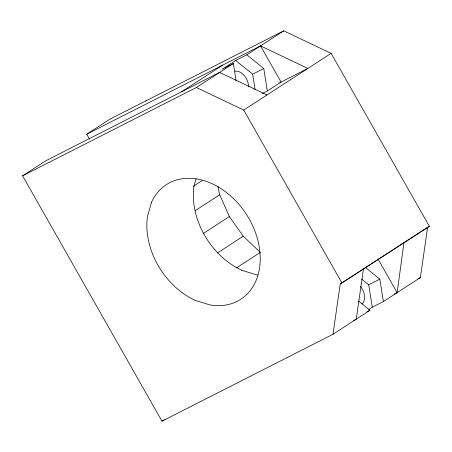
<?xml version="1.0" encoding="UTF-8"?>
<svg xmlns="http://www.w3.org/2000/svg" width="452" height="452" viewBox="0 0 452 452"><rect width="100%" height="100%" fill="white"/><g stroke="black" fill="none" stroke-linecap="round" stroke-linejoin="round"><path stroke-width="0.68" d="M393.991 294.263L397.133 292.664L403.975 242.639M266.962 94.982L219.627 72.433L45.838 160.748L22.6 175.822L161.985 421.185L332.988 334.282L340.237 283.986L369.934 264.719M363.481 268.906L356.227 319.202L353.718 320.479M368.77 309.501L372.273 307.23L383.392 301.58L420.377 277.59L427.626 227.294L429.4 226.39L331.113 53.37L283.771 30.815L109.989 119.13L86.744 134.21L89.53 139.114M193.835 186.331L196.083 178.789M145.753 100.954L146.216 100.655M181.681 91.711L222.587 65.173M283.771 30.815L246.786 54.811L235.667 60.461L222.248 69.167L233.368 63.512L236.068 80.512M22.6 175.822L196.383 87.507L233.368 63.512M262.392 93.491L267.335 90.976L281.076 82.061L260.527 45.895L86.744 134.21M196.383 87.507L243.724 110.062L331.113 53.37M193.784 186.015L201.987 180.693M195.089 210.734L219.7 194.767L217.943 186.608M203.01 233.661L229.373 216.559L219.7 194.767M217.463 252.939L243.244 236.215L260.363 252.402L236.339 267.985M371.109 263.957L403.387 243.018M404.563 242.255L419.349 232.661M420.529 231.893L427.038 227.678M340.237 283.986L429.4 226.39M161.985 421.185L164.308 419.676M332.988 334.282L369.973 310.287L358.47 300.987M235.667 60.461L252.651 74.19L263.77 68.54L267.335 90.976M279.833 82.693L307.868 68.444L260.527 45.895M361.583 279.037L368.708 284.794L379.827 279.144L383.392 301.58M417.857 278.867L420.377 277.59M366.883 311.857L369.973 310.287M402.105 243.583L403.353 242.95M241.492 270.217L256.397 274.776A68.314 51.014 57 0 0 257.787 274.991M246.786 54.811L263.77 68.54M365.583 267.629L379.827 279.144M229.373 216.559L243.244 236.215M377.979 258.951L397.133 292.664M243.724 110.062L342.011 283.082M368.708 284.794L372.273 307.23M252.651 74.19L255.131 89.829M235.08 71.246A12.498 8.283 63.1 0 1 248.538 86.801M360.425 286.325A12.498 8.283 63.1 0 1 361.894 304.032M241.6 270.143A68.314 51.014 57 0 1 193.948 186.258M151.55 202.191L147.465 216.412A68.314 51.014 57 0 0 195.117 300.303L209.914 304.93A68.314 51.014 57 0 0 249.12 218.808A68.314 51.014 57 0 0 151.55 202.191"/></g></svg>
